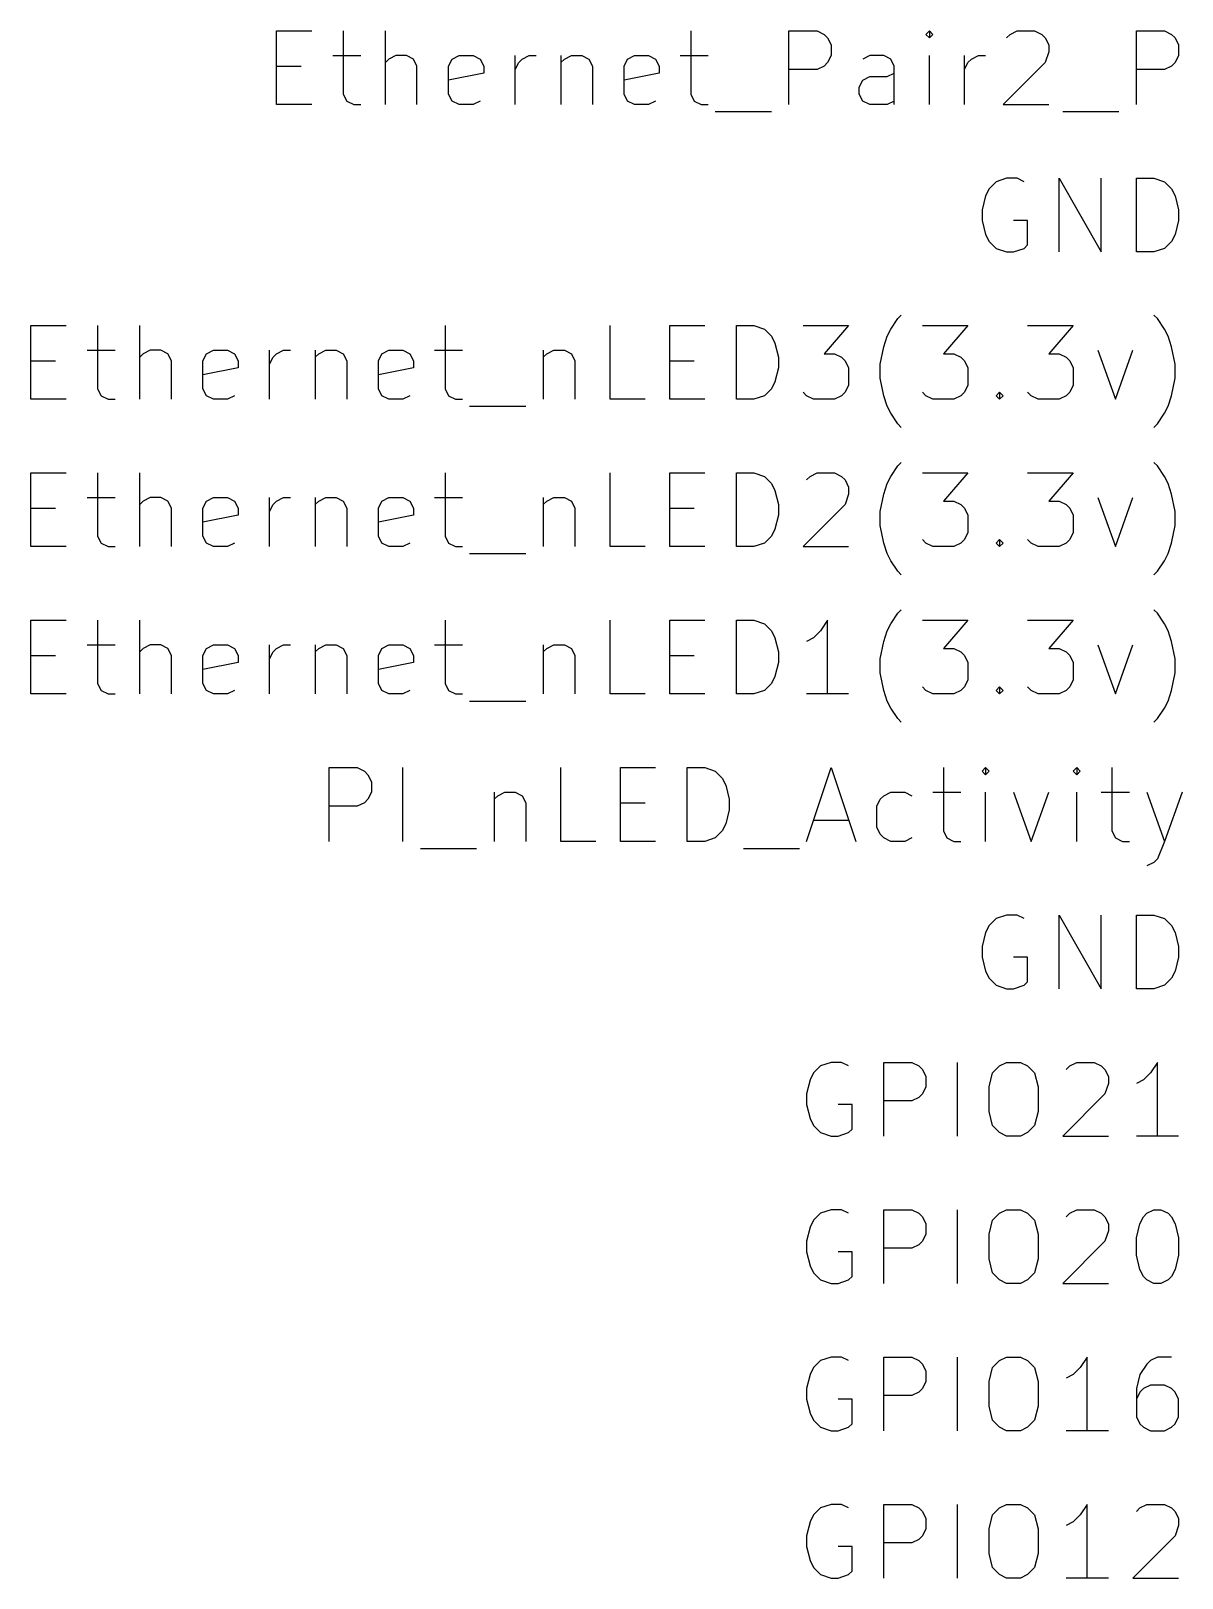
# Model space of a CAD drawing. Extents: x 0.4 to 11.3, y -7.9 to -0.4.
# Drawn here: x 3.092 to 3.873, y -2.473 to -1.423 of the extents above; entities that cross this region are included whole.
import ezdxf

# ---------------------------------------------------------------- set-up
doc = ezdxf.new("R2010")
doc.units = 0
doc.header["$MEASUREMENT"] = 0
doc.layers.add('CYAN2', color=4, linetype='CONTINUOUS')

msp = doc.modelspace()

# ---------------------------------------------------------------- linework, layer by layer
at = {"layer": 'CYAN2', "linetype": 'CONTINUOUS'}
for p, q in [((3.25857, -1.47313), (3.25857, -1.42313)), ((3.25857, -1.42313), (3.28239, -1.42313)), ((3.30381, -1.42313), (3.30381, -1.46599)), ((3.33238, -1.47313), (3.33238, -1.42313)), ((3.53952, -1.42313), (3.53952, -1.46599)), ((3.60619, -1.47313), (3.60619, -1.42313)), ((3.60619, -1.42313), (3.62524, -1.42313)), ((3.62524, -1.42313), (3.63, -1.42551)), ((3.63, -1.42551), (3.63238, -1.42789)), ((3.63238, -1.42789), (3.63476, -1.43265)), ((3.70143, -1.42313), (3.69905, -1.42551)), ((3.69905, -1.42551), (3.70143, -1.42789)), ((3.70381, -1.42551), (3.70143, -1.42313)), ((3.70143, -1.42313), (3.70143, -1.42789)), ((3.70143, -1.42789), (3.70381, -1.42551)), ((3.75381, -1.42789), (3.75619, -1.42551)), ((3.75619, -1.42551), (3.76095, -1.42313)), ((3.76095, -1.42313), (3.77286, -1.42313)), ((3.77286, -1.42313), (3.77762, -1.42551)), ((3.77762, -1.42551), (3.78, -1.42789)), ((3.78, -1.42789), (3.78238, -1.43265)), ((3.8419, -1.47313), (3.8419, -1.42313)), ((3.8419, -1.42313), (3.86095, -1.42313)), ((3.86095, -1.42313), (3.86571, -1.42551)), ((3.86571, -1.42551), (3.86809, -1.42789)), ((3.86809, -1.42789), (3.87047, -1.43265)), ((3.63476, -1.43265), (3.63476, -1.4398)), ((3.78238, -1.43742), (3.78, -1.44456)), ((3.78238, -1.43265), (3.78238, -1.43742)), ((3.87047, -1.43265), (3.87047, -1.4398)), ((3.25857, -1.44694), (3.27524, -1.44694)), ((3.29667, -1.4398), (3.31572, -1.4398)), ((3.33476, -1.44218), (3.33238, -1.44456)), ((3.33953, -1.4398), (3.33476, -1.44218)), ((3.34667, -1.4398), (3.33953, -1.4398)), ((3.35143, -1.44218), (3.34667, -1.4398)), ((3.35381, -1.44694), (3.35143, -1.44218)), ((3.35381, -1.47313), (3.35381, -1.44694)), ((3.37524, -1.44694), (3.37762, -1.44218)), ((3.37524, -1.46599), (3.37524, -1.44694)), ((3.37762, -1.44218), (3.38238, -1.4398)), ((3.38238, -1.4398), (3.39191, -1.4398)), ((3.39191, -1.4398), (3.39667, -1.44218)), ((3.39667, -1.44218), (3.39905, -1.44694)), ((3.39905, -1.44694), (3.39905, -1.4517)), ((3.42048, -1.47313), (3.42048, -1.4398)), ((3.42048, -1.44932), (3.42286, -1.44456)), ((3.42286, -1.44456), (3.42524, -1.44218)), ((3.42524, -1.44218), (3.43, -1.4398)), ((3.43, -1.4398), (3.43476, -1.4398)), ((3.45143, -1.4398), (3.45143, -1.47313)), ((3.45143, -1.44456), (3.45381, -1.44218)), ((3.45381, -1.44218), (3.45857, -1.4398)), ((3.45857, -1.4398), (3.46572, -1.4398)), ((3.46572, -1.4398), (3.47048, -1.44218)), ((3.47048, -1.44218), (3.47286, -1.44694)), ((3.47286, -1.44694), (3.47286, -1.47313)), ((3.49429, -1.44694), (3.49667, -1.44218)), ((3.49429, -1.46599), (3.49429, -1.44694)), ((3.49667, -1.44218), (3.50143, -1.4398)), ((3.50143, -1.4398), (3.51095, -1.4398)), ((3.51095, -1.4398), (3.51571, -1.44218)), ((3.51571, -1.44218), (3.51809, -1.44694)), ((3.51809, -1.44694), (3.51809, -1.4517)), ((3.53238, -1.4398), (3.55143, -1.4398)), ((3.63, -1.44694), (3.62524, -1.44932)), ((3.63238, -1.44456), (3.63, -1.44694)), ((3.63476, -1.4398), (3.63238, -1.44456)), ((3.66095, -1.4398), (3.65619, -1.44218)), ((3.67048, -1.4398), (3.66095, -1.4398)), ((3.67524, -1.44218), (3.67048, -1.4398)), ((3.67762, -1.44694), (3.67524, -1.44218)), ((3.67762, -1.47313), (3.67762, -1.44694)), ((3.70143, -1.47313), (3.70143, -1.4398)), ((3.72524, -1.47313), (3.72524, -1.4398)), ((3.72524, -1.44932), (3.72762, -1.44456)), ((3.72762, -1.44456), (3.73, -1.44218)), ((3.73, -1.44218), (3.73476, -1.4398)), ((3.73476, -1.4398), (3.73952, -1.4398)), ((3.78, -1.44456), (3.75143, -1.47313)), ((3.86571, -1.44694), (3.86095, -1.44932)), ((3.86809, -1.44456), (3.86571, -1.44694)), ((3.87047, -1.4398), (3.86809, -1.44456)), ((3.39905, -1.4517), (3.37524, -1.45646)), ((3.51809, -1.4517), (3.49429, -1.45646)), ((3.62524, -1.44932), (3.60619, -1.44932)), ((3.65381, -1.46122), (3.65619, -1.45646)), ((3.65619, -1.45646), (3.66095, -1.45408)), ((3.66095, -1.45408), (3.67286, -1.45408)), ((3.67286, -1.45408), (3.67762, -1.4517)), ((3.86095, -1.44932), (3.8419, -1.44932)), ((3.30381, -1.46599), (3.30619, -1.47075)), ((3.37762, -1.47075), (3.37524, -1.46599)), ((3.49667, -1.47075), (3.49429, -1.46599)), ((3.53952, -1.46599), (3.54191, -1.47075)), ((3.65381, -1.46599), (3.65381, -1.46122)), ((3.65619, -1.47075), (3.65381, -1.46599)), ((3.28239, -1.47313), (3.25857, -1.47313)), ((3.30619, -1.47075), (3.31096, -1.47313)), ((3.31096, -1.47313), (3.31572, -1.47313)), ((3.38238, -1.47313), (3.37762, -1.47075)), ((3.39191, -1.47313), (3.38238, -1.47313)), ((3.39667, -1.47075), (3.39191, -1.47313)), ((3.50143, -1.47313), (3.49667, -1.47075)), ((3.51095, -1.47313), (3.50143, -1.47313)), ((3.51571, -1.47075), (3.51095, -1.47313)), ((3.54191, -1.47075), (3.54667, -1.47313)), ((3.54667, -1.47313), (3.55143, -1.47313)), ((3.55619, -1.47789), (3.59429, -1.47789)), ((3.66095, -1.47313), (3.65619, -1.47075)), ((3.67286, -1.47313), (3.66095, -1.47313)), ((3.67762, -1.47075), (3.67286, -1.47313)), ((3.75143, -1.47313), (3.78238, -1.47313)), ((3.79191, -1.47789), (3.83, -1.47789)), ((3.7419, -1.53028), (3.73952, -1.53504)), ((3.74667, -1.52551), (3.7419, -1.53028)), ((3.75381, -1.52313), (3.74667, -1.52551)), ((3.76095, -1.52313), (3.75381, -1.52313)), ((3.76571, -1.52551), (3.76095, -1.52313)), ((3.78952, -1.57313), (3.78952, -1.52313)), ((3.78952, -1.52313), (3.81809, -1.57313)), ((3.81809, -1.57313), (3.81809, -1.52313)), ((3.8419, -1.57313), (3.8419, -1.52313)), ((3.8419, -1.52313), (3.85381, -1.52313)), ((3.85381, -1.52313), (3.86095, -1.52551)), ((3.86095, -1.52551), (3.86571, -1.53028)), ((3.86571, -1.53028), (3.86809, -1.53504)), ((3.73952, -1.53504), (3.73714, -1.54456)), ((3.86809, -1.53504), (3.87047, -1.54456)), ((3.73714, -1.54456), (3.73714, -1.5517)), ((3.73714, -1.5517), (3.73952, -1.56122)), ((3.76809, -1.5517), (3.75857, -1.5517)), ((3.76809, -1.56837), (3.76809, -1.5517)), ((3.87047, -1.5517), (3.86809, -1.56122)), ((3.87047, -1.54456), (3.87047, -1.5517)), ((3.73952, -1.56122), (3.7419, -1.56599)), ((3.86809, -1.56122), (3.86571, -1.56599)), ((3.7419, -1.56599), (3.74667, -1.57075)), ((3.74667, -1.57075), (3.75381, -1.57313)), ((3.75381, -1.57313), (3.75857, -1.57313)), ((3.75857, -1.57313), (3.76571, -1.57075)), ((3.76571, -1.57075), (3.76809, -1.56837)), ((3.85381, -1.57313), (3.8419, -1.57313)), ((3.86095, -1.57075), (3.85381, -1.57313)), ((3.86571, -1.56599), (3.86095, -1.57075)), ((3.68, -1.61837), (3.68238, -1.61599)), ((3.85619, -1.61837), (3.85381, -1.61599)), ((3.09191, -1.67313), (3.09191, -1.62313)), ((3.09191, -1.62313), (3.11572, -1.62313)), ((3.13715, -1.62313), (3.13715, -1.66599)), ((3.16572, -1.67313), (3.16572, -1.62313)), ((3.37286, -1.62313), (3.37286, -1.66599)), ((3.48476, -1.67313), (3.48476, -1.62313)), ((3.52524, -1.67313), (3.52524, -1.62313)), ((3.52524, -1.62313), (3.54905, -1.62313)), ((3.57047, -1.67313), (3.57047, -1.62313)), ((3.57047, -1.62313), (3.58238, -1.62313)), ((3.58238, -1.62313), (3.58952, -1.62551)), ((3.58952, -1.62551), (3.59428, -1.63028)), ((3.61571, -1.62313), (3.64667, -1.62313)), ((3.64667, -1.62313), (3.63, -1.64218)), ((3.67285, -1.63028), (3.67524, -1.62551)), ((3.67524, -1.62551), (3.68, -1.61837)), ((3.69667, -1.62313), (3.72762, -1.62313)), ((3.72762, -1.62313), (3.71095, -1.64218)), ((3.76809, -1.62313), (3.79905, -1.62313)), ((3.79905, -1.62313), (3.78238, -1.64218)), ((3.86095, -1.62551), (3.85619, -1.61837)), ((3.86333, -1.63028), (3.86095, -1.62551)), ((3.59428, -1.63028), (3.59667, -1.63504)), ((3.59667, -1.63504), (3.59904, -1.64456)), ((3.66809, -1.64932), (3.67047, -1.63742)), ((3.67047, -1.63742), (3.67285, -1.63028)), ((3.86571, -1.63742), (3.86333, -1.63028)), ((3.86809, -1.64932), (3.86571, -1.63742)), ((3.09191, -1.64694), (3.10858, -1.64694)), ((3.13, -1.6398), (3.14905, -1.6398)), ((3.1681, -1.64218), (3.16572, -1.64456)), ((3.17286, -1.6398), (3.1681, -1.64218)), ((3.18, -1.6398), (3.17286, -1.6398)), ((3.18476, -1.64218), (3.18, -1.6398)), ((3.18715, -1.64694), (3.18476, -1.64218)), ((3.18715, -1.67313), (3.18715, -1.64694)), ((3.20857, -1.64694), (3.21095, -1.64218)), ((3.20857, -1.66599), (3.20857, -1.64694)), ((3.21095, -1.64218), (3.21572, -1.6398)), ((3.21572, -1.6398), (3.22524, -1.6398)), ((3.22524, -1.6398), (3.23, -1.64218)), ((3.23, -1.64218), (3.23238, -1.64694)), ((3.23238, -1.64694), (3.23238, -1.6517)), ((3.25381, -1.67313), (3.25381, -1.6398)), ((3.25381, -1.64932), (3.25619, -1.64456)), ((3.25619, -1.64456), (3.25857, -1.64218)), ((3.25857, -1.64218), (3.26333, -1.6398)), ((3.26333, -1.6398), (3.2681, -1.6398)), ((3.28476, -1.6398), (3.28476, -1.67313)), ((3.28476, -1.64456), (3.28715, -1.64218)), ((3.28715, -1.64218), (3.29191, -1.6398)), ((3.29191, -1.6398), (3.29905, -1.6398)), ((3.29905, -1.6398), (3.30381, -1.64218)), ((3.30381, -1.64218), (3.30619, -1.64694)), ((3.30619, -1.64694), (3.30619, -1.67313)), ((3.32762, -1.64694), (3.33, -1.64218)), ((3.32762, -1.66599), (3.32762, -1.64694)), ((3.33, -1.64218), (3.33476, -1.6398)), ((3.33476, -1.6398), (3.34429, -1.6398)), ((3.34429, -1.6398), (3.34905, -1.64218)), ((3.34905, -1.64218), (3.35143, -1.64694)), ((3.35143, -1.64694), (3.35143, -1.6517)), ((3.36572, -1.6398), (3.38476, -1.6398)), ((3.43952, -1.6398), (3.43952, -1.67313)), ((3.43952, -1.64456), (3.44191, -1.64218)), ((3.44191, -1.64218), (3.44667, -1.6398)), ((3.44667, -1.6398), (3.45381, -1.6398)), ((3.45381, -1.6398), (3.45857, -1.64218)), ((3.45857, -1.64218), (3.46095, -1.64694)), ((3.46095, -1.64694), (3.46095, -1.67313)), ((3.52524, -1.64694), (3.54191, -1.64694)), ((3.59904, -1.64456), (3.59904, -1.6517)), ((3.63, -1.64218), (3.63714, -1.64218)), ((3.63714, -1.64218), (3.6419, -1.64456)), ((3.6419, -1.64456), (3.64428, -1.64694)), ((3.64428, -1.64694), (3.64667, -1.6517)), ((3.71095, -1.64218), (3.71809, -1.64218)), ((3.71809, -1.64218), (3.72285, -1.64456)), ((3.72285, -1.64456), (3.72524, -1.64694)), ((3.72524, -1.64694), (3.72762, -1.6517)), ((3.78238, -1.64218), (3.78952, -1.64218)), ((3.78952, -1.64218), (3.79428, -1.64456)), ((3.79428, -1.64456), (3.79667, -1.64694)), ((3.79667, -1.64694), (3.79905, -1.6517)), ((3.81571, -1.6398), (3.82762, -1.67313)), ((3.82762, -1.67313), (3.83952, -1.6398)), ((3.23238, -1.6517), (3.20857, -1.65646)), ((3.35143, -1.6517), (3.32762, -1.65646)), ((3.59904, -1.6517), (3.59667, -1.66122)), ((3.64667, -1.6517), (3.64667, -1.66361)), ((3.66809, -1.65885), (3.66809, -1.64932)), ((3.67047, -1.67075), (3.66809, -1.65885)), ((3.72762, -1.6517), (3.72762, -1.66361)), ((3.79905, -1.6517), (3.79905, -1.66361)), ((3.86571, -1.67075), (3.86809, -1.65885)), ((3.86809, -1.65885), (3.86809, -1.64932)), ((3.13715, -1.66599), (3.13953, -1.67075)), ((3.21095, -1.67075), (3.20857, -1.66599)), ((3.33, -1.67075), (3.32762, -1.66599)), ((3.37286, -1.66599), (3.37524, -1.67075)), ((3.59428, -1.66599), (3.58952, -1.67075)), ((3.59667, -1.66122), (3.59428, -1.66599)), ((3.61809, -1.67075), (3.61571, -1.66837)), ((3.64428, -1.66837), (3.6419, -1.67075)), ((3.64667, -1.66361), (3.64428, -1.66837)), ((3.69905, -1.67075), (3.69667, -1.66837)), ((3.72524, -1.66837), (3.72285, -1.67075)), ((3.72762, -1.66361), (3.72524, -1.66837)), ((3.74667, -1.67075), (3.74904, -1.66837)), ((3.74904, -1.66837), (3.75143, -1.67075)), ((3.74904, -1.66837), (3.74904, -1.67313)), ((3.77048, -1.67075), (3.76809, -1.66837)), ((3.79667, -1.66837), (3.79428, -1.67075)), ((3.79905, -1.66361), (3.79667, -1.66837)), ((3.11572, -1.67313), (3.09191, -1.67313)), ((3.13953, -1.67075), (3.14429, -1.67313)), ((3.14429, -1.67313), (3.14905, -1.67313)), ((3.21572, -1.67313), (3.21095, -1.67075)), ((3.22524, -1.67313), (3.21572, -1.67313)), ((3.23, -1.67075), (3.22524, -1.67313)), ((3.33476, -1.67313), (3.33, -1.67075)), ((3.34429, -1.67313), (3.33476, -1.67313)), ((3.34905, -1.67075), (3.34429, -1.67313)), ((3.37524, -1.67075), (3.38, -1.67313)), ((3.38, -1.67313), (3.38476, -1.67313)), ((3.38953, -1.67789), (3.42762, -1.67789)), ((3.50857, -1.67313), (3.48476, -1.67313)), ((3.54905, -1.67313), (3.52524, -1.67313)), ((3.58238, -1.67313), (3.57047, -1.67313)), ((3.58952, -1.67075), (3.58238, -1.67313)), ((3.62285, -1.67313), (3.61809, -1.67075)), ((3.63714, -1.67313), (3.62285, -1.67313)), ((3.6419, -1.67075), (3.63714, -1.67313)), ((3.67285, -1.67789), (3.67047, -1.67075)), ((3.67524, -1.68265), (3.67285, -1.67789)), ((3.70381, -1.67313), (3.69905, -1.67075)), ((3.71809, -1.67313), (3.70381, -1.67313)), ((3.72285, -1.67075), (3.71809, -1.67313)), ((3.74904, -1.67313), (3.74667, -1.67075)), ((3.75143, -1.67075), (3.74904, -1.67313)), ((3.77524, -1.67313), (3.77048, -1.67075)), ((3.78952, -1.67313), (3.77524, -1.67313)), ((3.79428, -1.67075), (3.78952, -1.67313)), ((3.86095, -1.68265), (3.86333, -1.67789)), ((3.86333, -1.67789), (3.86571, -1.67075)), ((3.68, -1.6898), (3.67524, -1.68265)), ((3.68238, -1.69218), (3.68, -1.6898)), ((3.85381, -1.69218), (3.85619, -1.6898)), ((3.85619, -1.6898), (3.86095, -1.68265)), ((3.67524, -1.72551), (3.68, -1.71837)), ((3.68, -1.71837), (3.68238, -1.71599)), ((3.85619, -1.71837), (3.85381, -1.71599)), ((3.86095, -1.72551), (3.85619, -1.71837)), ((3.09191, -1.77313), (3.09191, -1.72313)), ((3.09191, -1.72313), (3.11572, -1.72313)), ((3.13715, -1.72313), (3.13715, -1.76599)), ((3.16572, -1.77313), (3.16572, -1.72313)), ((3.37286, -1.72313), (3.37286, -1.76599)), ((3.48476, -1.77313), (3.48476, -1.72313)), ((3.52524, -1.77313), (3.52524, -1.72313)), ((3.52524, -1.72313), (3.54905, -1.72313)), ((3.57047, -1.77313), (3.57047, -1.72313)), ((3.57047, -1.72313), (3.58238, -1.72313)), ((3.58238, -1.72313), (3.58952, -1.72551)), ((3.58952, -1.72551), (3.59428, -1.73028)), ((3.59428, -1.73028), (3.59667, -1.73504)), ((3.61809, -1.72789), (3.62047, -1.72551)), ((3.62047, -1.72551), (3.62524, -1.72313)), ((3.62524, -1.72313), (3.63714, -1.72313)), ((3.63714, -1.72313), (3.6419, -1.72551)), ((3.6419, -1.72551), (3.64428, -1.72789)), ((3.64428, -1.72789), (3.64667, -1.73265)), ((3.67047, -1.73742), (3.67285, -1.73028)), ((3.67285, -1.73028), (3.67524, -1.72551)), ((3.69667, -1.72313), (3.72762, -1.72313)), ((3.72762, -1.72313), (3.71095, -1.74218)), ((3.76809, -1.72313), (3.79905, -1.72313)), ((3.79905, -1.72313), (3.78238, -1.74218)), ((3.86333, -1.73028), (3.86095, -1.72551)), ((3.86571, -1.73742), (3.86333, -1.73028)), ((3.13, -1.7398), (3.14905, -1.7398)), ((3.1681, -1.74218), (3.16572, -1.74456)), ((3.17286, -1.7398), (3.1681, -1.74218)), ((3.18, -1.7398), (3.17286, -1.7398)), ((3.18476, -1.74218), (3.18, -1.7398)), ((3.18715, -1.74694), (3.18476, -1.74218)), ((3.20857, -1.74694), (3.21095, -1.74218)), ((3.21095, -1.74218), (3.21572, -1.7398)), ((3.21572, -1.7398), (3.22524, -1.7398)), ((3.22524, -1.7398), (3.23, -1.74218)), ((3.23, -1.74218), (3.23238, -1.74694)), ((3.25381, -1.77313), (3.25381, -1.7398)), ((3.25619, -1.74456), (3.25857, -1.74218)), ((3.25857, -1.74218), (3.26333, -1.7398)), ((3.26333, -1.7398), (3.2681, -1.7398)), ((3.28476, -1.7398), (3.28476, -1.77313)), ((3.28476, -1.74456), (3.28715, -1.74218)), ((3.28715, -1.74218), (3.29191, -1.7398)), ((3.29191, -1.7398), (3.29905, -1.7398)), ((3.29905, -1.7398), (3.30381, -1.74218)), ((3.30381, -1.74218), (3.30619, -1.74694)), ((3.32762, -1.74694), (3.33, -1.74218)), ((3.33, -1.74218), (3.33476, -1.7398)), ((3.33476, -1.7398), (3.34429, -1.7398)), ((3.34429, -1.7398), (3.34905, -1.74218)), ((3.34905, -1.74218), (3.35143, -1.74694)), ((3.36572, -1.7398), (3.38476, -1.7398)), ((3.43952, -1.7398), (3.43952, -1.77313)), ((3.43952, -1.74456), (3.44191, -1.74218)), ((3.44191, -1.74218), (3.44667, -1.7398)), ((3.44667, -1.7398), (3.45381, -1.7398)), ((3.45381, -1.7398), (3.45857, -1.74218)), ((3.45857, -1.74218), (3.46095, -1.74694)), ((3.59667, -1.73504), (3.59904, -1.74456)), ((3.64667, -1.73742), (3.64428, -1.74456)), ((3.64667, -1.73265), (3.64667, -1.73742)), ((3.66809, -1.74932), (3.67047, -1.73742)), ((3.71095, -1.74218), (3.71809, -1.74218)), ((3.71809, -1.74218), (3.72285, -1.74456)), ((3.78238, -1.74218), (3.78952, -1.74218)), ((3.78952, -1.74218), (3.79428, -1.74456)), ((3.81571, -1.7398), (3.82762, -1.77313)), ((3.82762, -1.77313), (3.83952, -1.7398)), ((3.86809, -1.74932), (3.86571, -1.73742)), ((3.09191, -1.74694), (3.10858, -1.74694)), ((3.18715, -1.77313), (3.18715, -1.74694)), ((3.20857, -1.76599), (3.20857, -1.74694)), ((3.23238, -1.7517), (3.20857, -1.75646)), ((3.23238, -1.74694), (3.23238, -1.7517)), ((3.25381, -1.74932), (3.25619, -1.74456)), ((3.30619, -1.74694), (3.30619, -1.77313)), ((3.32762, -1.76599), (3.32762, -1.74694)), ((3.35143, -1.7517), (3.32762, -1.75646)), ((3.35143, -1.74694), (3.35143, -1.7517)), ((3.46095, -1.74694), (3.46095, -1.77313)), ((3.52524, -1.74694), (3.54191, -1.74694)), ((3.59904, -1.7517), (3.59667, -1.76122)), ((3.59904, -1.74456), (3.59904, -1.7517)), ((3.64428, -1.74456), (3.61571, -1.77313)), ((3.66809, -1.75885), (3.66809, -1.74932)), ((3.72285, -1.74456), (3.72524, -1.74694)), ((3.72524, -1.74694), (3.72762, -1.7517)), ((3.72762, -1.7517), (3.72762, -1.76361)), ((3.79428, -1.74456), (3.79667, -1.74694)), ((3.79667, -1.74694), (3.79905, -1.7517)), ((3.79905, -1.7517), (3.79905, -1.76361)), ((3.86809, -1.75885), (3.86809, -1.74932)), ((3.59667, -1.76122), (3.59428, -1.76599)), ((3.67047, -1.77075), (3.66809, -1.75885)), ((3.72762, -1.76361), (3.72524, -1.76837)), ((3.79905, -1.76361), (3.79667, -1.76837)), ((3.86571, -1.77075), (3.86809, -1.75885)), ((3.11572, -1.77313), (3.09191, -1.77313)), ((3.13715, -1.76599), (3.13953, -1.77075)), ((3.13953, -1.77075), (3.14429, -1.77313)), ((3.14429, -1.77313), (3.14905, -1.77313)), ((3.21095, -1.77075), (3.20857, -1.76599)), ((3.21572, -1.77313), (3.21095, -1.77075)), ((3.22524, -1.77313), (3.21572, -1.77313)), ((3.23, -1.77075), (3.22524, -1.77313)), ((3.33, -1.77075), (3.32762, -1.76599)), ((3.33476, -1.77313), (3.33, -1.77075)), ((3.34429, -1.77313), (3.33476, -1.77313)), ((3.34905, -1.77075), (3.34429, -1.77313)), ((3.37286, -1.76599), (3.37524, -1.77075)), ((3.37524, -1.77075), (3.38, -1.77313)), ((3.38, -1.77313), (3.38476, -1.77313)), ((3.50857, -1.77313), (3.48476, -1.77313)), ((3.54905, -1.77313), (3.52524, -1.77313)), ((3.58238, -1.77313), (3.57047, -1.77313)), ((3.58952, -1.77075), (3.58238, -1.77313)), ((3.59428, -1.76599), (3.58952, -1.77075)), ((3.61571, -1.77313), (3.64667, -1.77313)), ((3.67285, -1.77789), (3.67047, -1.77075)), ((3.69905, -1.77075), (3.69667, -1.76837)), ((3.70381, -1.77313), (3.69905, -1.77075)), ((3.71809, -1.77313), (3.70381, -1.77313)), ((3.72285, -1.77075), (3.71809, -1.77313)), ((3.72524, -1.76837), (3.72285, -1.77075)), ((3.74667, -1.77075), (3.74904, -1.76837)), ((3.74904, -1.77313), (3.74667, -1.77075)), ((3.74904, -1.76837), (3.75143, -1.77075)), ((3.74904, -1.76837), (3.74904, -1.77313)), ((3.75143, -1.77075), (3.74904, -1.77313)), ((3.77048, -1.77075), (3.76809, -1.76837)), ((3.77524, -1.77313), (3.77048, -1.77075)), ((3.78952, -1.77313), (3.77524, -1.77313)), ((3.79428, -1.77075), (3.78952, -1.77313)), ((3.79667, -1.76837), (3.79428, -1.77075)), ((3.86333, -1.77789), (3.86571, -1.77075)), ((3.38953, -1.77789), (3.42762, -1.77789)), ((3.67524, -1.78265), (3.67285, -1.77789)), ((3.68, -1.7898), (3.67524, -1.78265)), ((3.85619, -1.7898), (3.86095, -1.78265)), ((3.86095, -1.78265), (3.86333, -1.77789)), ((3.68238, -1.79218), (3.68, -1.7898)), ((3.85381, -1.79218), (3.85619, -1.7898)), ((3.68, -1.81837), (3.68238, -1.81599)), ((3.85619, -1.81837), (3.85381, -1.81599)), ((3.09191, -1.87313), (3.09191, -1.82313)), ((3.09191, -1.82313), (3.11572, -1.82313)), ((3.13715, -1.82313), (3.13715, -1.86599)), ((3.16572, -1.87313), (3.16572, -1.82313)), ((3.37286, -1.82313), (3.37286, -1.86599)), ((3.48476, -1.87313), (3.48476, -1.82313)), ((3.52524, -1.87313), (3.52524, -1.82313)), ((3.52524, -1.82313), (3.54905, -1.82313)), ((3.57047, -1.87313), (3.57047, -1.82313)), ((3.57047, -1.82313), (3.58238, -1.82313)), ((3.58238, -1.82313), (3.58952, -1.82551)), ((3.58952, -1.82551), (3.59428, -1.83028)), ((3.63238, -1.82313), (3.62762, -1.83028)), ((3.63238, -1.87313), (3.63238, -1.82313)), ((3.67285, -1.83028), (3.67524, -1.82551)), ((3.67524, -1.82551), (3.68, -1.81837)), ((3.69667, -1.82313), (3.72762, -1.82313)), ((3.72762, -1.82313), (3.71095, -1.84218)), ((3.76809, -1.82313), (3.79905, -1.82313)), ((3.79905, -1.82313), (3.78238, -1.84218)), ((3.86095, -1.82551), (3.85619, -1.81837)), ((3.86333, -1.83028), (3.86095, -1.82551)), ((3.59428, -1.83028), (3.59667, -1.83504)), ((3.59667, -1.83504), (3.59904, -1.84456)), ((3.62285, -1.83504), (3.61809, -1.83742)), ((3.62762, -1.83028), (3.62285, -1.83504)), ((3.66809, -1.84932), (3.67047, -1.83742)), ((3.67047, -1.83742), (3.67285, -1.83028)), ((3.86571, -1.83742), (3.86333, -1.83028)), ((3.86809, -1.84932), (3.86571, -1.83742)), ((3.09191, -1.84694), (3.10858, -1.84694)), ((3.13, -1.8398), (3.14905, -1.8398)), ((3.1681, -1.84218), (3.16572, -1.84456)), ((3.17286, -1.8398), (3.1681, -1.84218)), ((3.18, -1.8398), (3.17286, -1.8398)), ((3.18476, -1.84218), (3.18, -1.8398)), ((3.18715, -1.84694), (3.18476, -1.84218)), ((3.18715, -1.87313), (3.18715, -1.84694)), ((3.20857, -1.84694), (3.21095, -1.84218)), ((3.20857, -1.86599), (3.20857, -1.84694)), ((3.21095, -1.84218), (3.21572, -1.8398)), ((3.21572, -1.8398), (3.22524, -1.8398)), ((3.22524, -1.8398), (3.23, -1.84218)), ((3.23, -1.84218), (3.23238, -1.84694)), ((3.23238, -1.84694), (3.23238, -1.8517)), ((3.25381, -1.87313), (3.25381, -1.8398)), ((3.25381, -1.84932), (3.25619, -1.84456)), ((3.25619, -1.84456), (3.25857, -1.84218)), ((3.25857, -1.84218), (3.26333, -1.8398)), ((3.26333, -1.8398), (3.2681, -1.8398)), ((3.28476, -1.8398), (3.28476, -1.87313)), ((3.28476, -1.84456), (3.28715, -1.84218)), ((3.28715, -1.84218), (3.29191, -1.8398)), ((3.29191, -1.8398), (3.29905, -1.8398)), ((3.29905, -1.8398), (3.30381, -1.84218)), ((3.30381, -1.84218), (3.30619, -1.84694)), ((3.30619, -1.84694), (3.30619, -1.87313)), ((3.32762, -1.84694), (3.33, -1.84218)), ((3.32762, -1.86599), (3.32762, -1.84694)), ((3.33, -1.84218), (3.33476, -1.8398)), ((3.33476, -1.8398), (3.34429, -1.8398)), ((3.34429, -1.8398), (3.34905, -1.84218)), ((3.34905, -1.84218), (3.35143, -1.84694)), ((3.35143, -1.84694), (3.35143, -1.8517)), ((3.36572, -1.8398), (3.38476, -1.8398)), ((3.43952, -1.8398), (3.43952, -1.87313)), ((3.43952, -1.84456), (3.44191, -1.84218)), ((3.44191, -1.84218), (3.44667, -1.8398)), ((3.44667, -1.8398), (3.45381, -1.8398)), ((3.45381, -1.8398), (3.45857, -1.84218)), ((3.45857, -1.84218), (3.46095, -1.84694)), ((3.46095, -1.84694), (3.46095, -1.87313)), ((3.52524, -1.84694), (3.54191, -1.84694)), ((3.59904, -1.84456), (3.59904, -1.8517)), ((3.71095, -1.84218), (3.71809, -1.84218)), ((3.71809, -1.84218), (3.72285, -1.84456)), ((3.72285, -1.84456), (3.72524, -1.84694)), ((3.72524, -1.84694), (3.72762, -1.8517)), ((3.78238, -1.84218), (3.78952, -1.84218)), ((3.78952, -1.84218), (3.79428, -1.84456)), ((3.79428, -1.84456), (3.79667, -1.84694)), ((3.79667, -1.84694), (3.79905, -1.8517)), ((3.81571, -1.8398), (3.82762, -1.87313)), ((3.82762, -1.87313), (3.83952, -1.8398)), ((3.23238, -1.8517), (3.20857, -1.85646)), ((3.35143, -1.8517), (3.32762, -1.85646)), ((3.59904, -1.8517), (3.59667, -1.86122)), ((3.66809, -1.85885), (3.66809, -1.84932)), ((3.72762, -1.8517), (3.72762, -1.86361)), ((3.79905, -1.8517), (3.79905, -1.86361)), ((3.86809, -1.85885), (3.86809, -1.84932)), ((3.13715, -1.86599), (3.13953, -1.87075)), ((3.21095, -1.87075), (3.20857, -1.86599)), ((3.33, -1.87075), (3.32762, -1.86599)), ((3.37286, -1.86599), (3.37524, -1.87075)), ((3.59428, -1.86599), (3.58952, -1.87075)), ((3.59667, -1.86122), (3.59428, -1.86599)), ((3.67047, -1.87075), (3.66809, -1.85885)), ((3.69905, -1.87075), (3.69667, -1.86837)), ((3.72524, -1.86837), (3.72285, -1.87075)), ((3.72762, -1.86361), (3.72524, -1.86837)), ((3.74667, -1.87075), (3.74904, -1.86837)), ((3.74904, -1.86837), (3.75143, -1.87075)), ((3.74904, -1.86837), (3.74904, -1.87313)), ((3.77048, -1.87075), (3.76809, -1.86837)), ((3.79667, -1.86837), (3.79428, -1.87075)), ((3.79905, -1.86361), (3.79667, -1.86837)), ((3.86571, -1.87075), (3.86809, -1.85885)), ((3.11572, -1.87313), (3.09191, -1.87313)), ((3.13953, -1.87075), (3.14429, -1.87313)), ((3.14429, -1.87313), (3.14905, -1.87313)), ((3.21572, -1.87313), (3.21095, -1.87075)), ((3.22524, -1.87313), (3.21572, -1.87313)), ((3.23, -1.87075), (3.22524, -1.87313)), ((3.33476, -1.87313), (3.33, -1.87075)), ((3.34429, -1.87313), (3.33476, -1.87313)), ((3.34905, -1.87075), (3.34429, -1.87313)), ((3.37524, -1.87075), (3.38, -1.87313)), ((3.38, -1.87313), (3.38476, -1.87313)), ((3.38953, -1.87789), (3.42762, -1.87789)), ((3.50857, -1.87313), (3.48476, -1.87313)), ((3.54905, -1.87313), (3.52524, -1.87313)), ((3.58238, -1.87313), (3.57047, -1.87313)), ((3.58952, -1.87075), (3.58238, -1.87313)), ((3.64667, -1.87313), (3.61809, -1.87313)), ((3.67285, -1.87789), (3.67047, -1.87075)), ((3.67524, -1.88265), (3.67285, -1.87789)), ((3.70381, -1.87313), (3.69905, -1.87075)), ((3.71809, -1.87313), (3.70381, -1.87313)), ((3.72285, -1.87075), (3.71809, -1.87313)), ((3.74904, -1.87313), (3.74667, -1.87075)), ((3.75143, -1.87075), (3.74904, -1.87313)), ((3.77524, -1.87313), (3.77048, -1.87075)), ((3.78952, -1.87313), (3.77524, -1.87313)), ((3.79428, -1.87075), (3.78952, -1.87313)), ((3.86095, -1.88265), (3.86333, -1.87789)), ((3.86333, -1.87789), (3.86571, -1.87075)), ((3.68, -1.8898), (3.67524, -1.88265)), ((3.68238, -1.89218), (3.68, -1.8898)), ((3.85381, -1.89218), (3.85619, -1.8898)), ((3.85619, -1.8898), (3.86095, -1.88265)), ((3.29428, -1.97313), (3.29428, -1.92313)), ((3.29428, -1.92313), (3.31333, -1.92313)), ((3.31333, -1.92313), (3.31809, -1.92551)), ((3.31809, -1.92551), (3.32048, -1.92789)), ((3.32048, -1.92789), (3.32285, -1.93265)), ((3.34428, -1.97313), (3.34428, -1.92313)), ((3.45143, -1.97313), (3.45143, -1.92313)), ((3.4919, -1.97313), (3.4919, -1.92313)), ((3.4919, -1.92313), (3.51571, -1.92313)), ((3.53714, -1.97313), (3.53714, -1.92313)), ((3.53714, -1.92313), (3.54904, -1.92313)), ((3.54904, -1.92313), (3.55619, -1.92551)), ((3.55619, -1.92551), (3.56095, -1.93028)), ((3.56095, -1.93028), (3.56333, -1.93504)), ((3.61809, -1.97313), (3.63476, -1.92313)), ((3.63476, -1.92313), (3.65143, -1.97313)), ((3.71095, -1.92313), (3.71095, -1.96599)), ((3.73952, -1.92313), (3.73714, -1.92551)), ((3.73714, -1.92551), (3.73952, -1.92789)), ((3.7419, -1.92551), (3.73952, -1.92313)), ((3.73952, -1.92313), (3.73952, -1.92789)), ((3.73952, -1.92789), (3.7419, -1.92551)), ((3.80143, -1.92313), (3.79905, -1.92551)), ((3.79905, -1.92551), (3.80143, -1.92789)), ((3.80381, -1.92551), (3.80143, -1.92313)), ((3.80143, -1.92313), (3.80143, -1.92789)), ((3.80143, -1.92789), (3.80381, -1.92551)), ((3.82524, -1.92313), (3.82524, -1.96599)), ((3.32285, -1.9398), (3.32048, -1.94456)), ((3.32285, -1.93265), (3.32285, -1.9398)), ((3.40619, -1.9398), (3.40619, -1.97313)), ((3.40619, -1.94456), (3.40857, -1.94218)), ((3.40857, -1.94218), (3.41333, -1.9398)), ((3.41333, -1.9398), (3.42048, -1.9398)), ((3.42048, -1.9398), (3.42524, -1.94218)), ((3.42524, -1.94218), (3.42762, -1.94694)), ((3.56333, -1.93504), (3.56571, -1.94456)), ((3.66809, -1.94456), (3.67047, -1.94218)), ((3.67047, -1.94218), (3.67524, -1.9398)), ((3.67524, -1.9398), (3.68476, -1.9398)), ((3.68476, -1.9398), (3.68952, -1.94218)), ((3.70381, -1.9398), (3.72285, -1.9398)), ((3.73952, -1.97313), (3.73952, -1.9398)), ((3.75857, -1.9398), (3.77048, -1.97313)), ((3.77048, -1.97313), (3.78238, -1.9398)), ((3.80143, -1.97313), (3.80143, -1.9398)), ((3.81809, -1.9398), (3.83714, -1.9398)), ((3.84905, -1.9398), (3.86095, -1.97313)), ((3.87285, -1.9398), (3.86095, -1.97313)), ((3.31333, -1.94932), (3.29428, -1.94932)), ((3.31809, -1.94694), (3.31333, -1.94932)), ((3.32048, -1.94456), (3.31809, -1.94694)), ((3.42762, -1.94694), (3.42762, -1.97313)), ((3.4919, -1.94694), (3.50857, -1.94694)), ((3.56571, -1.9517), (3.56333, -1.96122)), ((3.56571, -1.94456), (3.56571, -1.9517)), ((3.66571, -1.94932), (3.66809, -1.94456)), ((3.66571, -1.96361), (3.66571, -1.94932)), ((3.56333, -1.96122), (3.56095, -1.96599)), ((3.62285, -1.95885), (3.64666, -1.95885)), ((3.47524, -1.97313), (3.45143, -1.97313)), ((3.51571, -1.97313), (3.4919, -1.97313)), ((3.54904, -1.97313), (3.53714, -1.97313)), ((3.55619, -1.97075), (3.54904, -1.97313)), ((3.56095, -1.96599), (3.55619, -1.97075)), ((3.66809, -1.96837), (3.66571, -1.96361)), ((3.67047, -1.97075), (3.66809, -1.96837)), ((3.67524, -1.97313), (3.67047, -1.97075)), ((3.68476, -1.97313), (3.67524, -1.97313)), ((3.68952, -1.97075), (3.68476, -1.97313)), ((3.71095, -1.96599), (3.71333, -1.97075)), ((3.71333, -1.97075), (3.71809, -1.97313)), ((3.71809, -1.97313), (3.72285, -1.97313)), ((3.82524, -1.96599), (3.82762, -1.97075)), ((3.82762, -1.97075), (3.83238, -1.97313)), ((3.83238, -1.97313), (3.83714, -1.97313)), ((3.86095, -1.97313), (3.85619, -1.98504)), ((3.35619, -1.97789), (3.39429, -1.97789)), ((3.57524, -1.97789), (3.61333, -1.97789)), ((3.85381, -1.98742), (3.84905, -1.9898)), ((3.85619, -1.98504), (3.85381, -1.98742)), ((3.74667, -2.02551), (3.7419, -2.03028)), ((3.75381, -2.02313), (3.74667, -2.02551)), ((3.76095, -2.02313), (3.75381, -2.02313)), ((3.76571, -2.02551), (3.76095, -2.02313)), ((3.78952, -2.07313), (3.78952, -2.02313)), ((3.78952, -2.02313), (3.81809, -2.07313)), ((3.81809, -2.07313), (3.81809, -2.02313)), ((3.8419, -2.07313), (3.8419, -2.02313)), ((3.8419, -2.02313), (3.85381, -2.02313)), ((3.85381, -2.02313), (3.86095, -2.02551)), ((3.86095, -2.02551), (3.86571, -2.03028)), ((3.73952, -2.03504), (3.73714, -2.04456)), ((3.7419, -2.03028), (3.73952, -2.03504)), ((3.86571, -2.03028), (3.86809, -2.03504)), ((3.86809, -2.03504), (3.87047, -2.04456)), ((3.73714, -2.04456), (3.73714, -2.0517)), ((3.87047, -2.04456), (3.87047, -2.0517)), ((3.73714, -2.0517), (3.73952, -2.06122)), ((3.76809, -2.0517), (3.75857, -2.0517)), ((3.76809, -2.06837), (3.76809, -2.0517)), ((3.87047, -2.0517), (3.86809, -2.06122)), ((3.73952, -2.06122), (3.7419, -2.06599)), ((3.7419, -2.06599), (3.74667, -2.07075)), ((3.76571, -2.07075), (3.76809, -2.06837)), ((3.86571, -2.06599), (3.86095, -2.07075)), ((3.86809, -2.06122), (3.86571, -2.06599)), ((3.74667, -2.07075), (3.75381, -2.07313)), ((3.75381, -2.07313), (3.75857, -2.07313)), ((3.75857, -2.07313), (3.76571, -2.07075)), ((3.85381, -2.07313), (3.8419, -2.07313)), ((3.86095, -2.07075), (3.85381, -2.07313)), ((3.62285, -2.13028), (3.62047, -2.13504)), ((3.62762, -2.12551), (3.62285, -2.13028)), ((3.63476, -2.12313), (3.62762, -2.12551)), ((3.6419, -2.12313), (3.63476, -2.12313)), ((3.64667, -2.12551), (3.6419, -2.12313)), ((3.67047, -2.17313), (3.67047, -2.12313)), ((3.67047, -2.12313), (3.68952, -2.12313)), ((3.68952, -2.12313), (3.69428, -2.12551)), ((3.69428, -2.12551), (3.69667, -2.12789)), ((3.69667, -2.12789), (3.69904, -2.13265)), ((3.72047, -2.17313), (3.72047, -2.12313)), ((3.74191, -2.1398), (3.74428, -2.13028)), ((3.74428, -2.13028), (3.74905, -2.12551)), ((3.74905, -2.12551), (3.75381, -2.12313)), ((3.75381, -2.12313), (3.76333, -2.12313)), ((3.76333, -2.12313), (3.76809, -2.12551)), ((3.76809, -2.12551), (3.77285, -2.13028)), ((3.77285, -2.13028), (3.77524, -2.1398)), ((3.79429, -2.12789), (3.79667, -2.12551)), ((3.79667, -2.12551), (3.80143, -2.12313)), ((3.80143, -2.12313), (3.81333, -2.12313)), ((3.81333, -2.12313), (3.81809, -2.12551)), ((3.81809, -2.12551), (3.82048, -2.12789)), ((3.82048, -2.12789), (3.82286, -2.13265)), ((3.85143, -2.13028), (3.84667, -2.13504)), ((3.85619, -2.12313), (3.85143, -2.13028)), ((3.85619, -2.17313), (3.85619, -2.12313)), ((3.62047, -2.13504), (3.61809, -2.14456)), ((3.69904, -2.1398), (3.69667, -2.14456)), ((3.69904, -2.13265), (3.69904, -2.1398)), ((3.74191, -2.15646), (3.74191, -2.1398)), ((3.77524, -2.1398), (3.77524, -2.15646)), ((3.82286, -2.13742), (3.82048, -2.14456)), ((3.82286, -2.13265), (3.82286, -2.13742)), ((3.84667, -2.13504), (3.84191, -2.13742)), ((3.61809, -2.14456), (3.61809, -2.1517)), ((3.61809, -2.1517), (3.62047, -2.16122)), ((3.64904, -2.1517), (3.63952, -2.1517)), ((3.64904, -2.16837), (3.64904, -2.1517)), ((3.68952, -2.14932), (3.67047, -2.14932)), ((3.69428, -2.14694), (3.68952, -2.14932)), ((3.69667, -2.14456), (3.69428, -2.14694)), ((3.82048, -2.14456), (3.79191, -2.17313)), ((3.62047, -2.16122), (3.62285, -2.16599)), ((3.74428, -2.16599), (3.74191, -2.15646)), ((3.77524, -2.15646), (3.77285, -2.16599)), ((3.62285, -2.16599), (3.62762, -2.17075)), ((3.62762, -2.17075), (3.63476, -2.17313)), ((3.63476, -2.17313), (3.63952, -2.17313)), ((3.63952, -2.17313), (3.64667, -2.17075)), ((3.64667, -2.17075), (3.64904, -2.16837)), ((3.74905, -2.17075), (3.74428, -2.16599)), ((3.75381, -2.17313), (3.74905, -2.17075)), ((3.76333, -2.17313), (3.75381, -2.17313)), ((3.76809, -2.17075), (3.76333, -2.17313)), ((3.77285, -2.16599), (3.76809, -2.17075)), ((3.79191, -2.17313), (3.82286, -2.17313)), ((3.87048, -2.17313), (3.84191, -2.17313)), ((3.62762, -2.22551), (3.62285, -2.23028)), ((3.63476, -2.22313), (3.62762, -2.22551)), ((3.6419, -2.22313), (3.63476, -2.22313)), ((3.64667, -2.22551), (3.6419, -2.22313)), ((3.67047, -2.27313), (3.67047, -2.22313)), ((3.67047, -2.22313), (3.68952, -2.22313)), ((3.68952, -2.22313), (3.69428, -2.22551)), ((3.69428, -2.22551), (3.69667, -2.22789)), ((3.72047, -2.27313), (3.72047, -2.22313)), ((3.74428, -2.23028), (3.74905, -2.22551)), ((3.74905, -2.22551), (3.75381, -2.22313)), ((3.75381, -2.22313), (3.76333, -2.22313)), ((3.76333, -2.22313), (3.76809, -2.22551)), ((3.76809, -2.22551), (3.77285, -2.23028)), ((3.79429, -2.22789), (3.79667, -2.22551)), ((3.79667, -2.22551), (3.80143, -2.22313)), ((3.80143, -2.22313), (3.81333, -2.22313)), ((3.81333, -2.22313), (3.81809, -2.22551)), ((3.81809, -2.22551), (3.82048, -2.22789)), ((3.84667, -2.22789), (3.84905, -2.22551)), ((3.84905, -2.22551), (3.85381, -2.22313)), ((3.85381, -2.22313), (3.85857, -2.22313)), ((3.85857, -2.22313), (3.86333, -2.22551)), ((3.86333, -2.22551), (3.86571, -2.22789)), ((3.62047, -2.23504), (3.61809, -2.24456)), ((3.62285, -2.23028), (3.62047, -2.23504)), ((3.69667, -2.22789), (3.69904, -2.23265)), ((3.69904, -2.23265), (3.69904, -2.2398)), ((3.74191, -2.2398), (3.74428, -2.23028)), ((3.77285, -2.23028), (3.77524, -2.2398)), ((3.82048, -2.22789), (3.82286, -2.23265)), ((3.82286, -2.23265), (3.82286, -2.23742)), ((3.84191, -2.24218), (3.84428, -2.23265)), ((3.84428, -2.23265), (3.84667, -2.22789)), ((3.86571, -2.22789), (3.86809, -2.23265)), ((3.86809, -2.23265), (3.87048, -2.24218)), ((3.61809, -2.24456), (3.61809, -2.2517)), ((3.69428, -2.24694), (3.68952, -2.24932)), ((3.69667, -2.24456), (3.69428, -2.24694)), ((3.69904, -2.2398), (3.69667, -2.24456)), ((3.74191, -2.25646), (3.74191, -2.2398)), ((3.77524, -2.2398), (3.77524, -2.25646)), ((3.82048, -2.24456), (3.79191, -2.27313)), ((3.82286, -2.23742), (3.82048, -2.24456)), ((3.84191, -2.25408), (3.84191, -2.24218)), ((3.87048, -2.24218), (3.87048, -2.25408)), ((3.61809, -2.2517), (3.62047, -2.26122)), ((3.64904, -2.2517), (3.63952, -2.2517)), ((3.64904, -2.26837), (3.64904, -2.2517)), ((3.68952, -2.24932), (3.67047, -2.24932)), ((3.74428, -2.26599), (3.74191, -2.25646)), ((3.77524, -2.25646), (3.77285, -2.26599)), ((3.84428, -2.26361), (3.84191, -2.25408)), ((3.87048, -2.25408), (3.86809, -2.26361)), ((3.62047, -2.26122), (3.62285, -2.26599)), ((3.62285, -2.26599), (3.62762, -2.27075)), ((3.74905, -2.27075), (3.74428, -2.26599)), ((3.77285, -2.26599), (3.76809, -2.27075)), ((3.84667, -2.26837), (3.84428, -2.26361)), ((3.86809, -2.26361), (3.86571, -2.26837)), ((3.62762, -2.27075), (3.63476, -2.27313)), ((3.63476, -2.27313), (3.63952, -2.27313)), ((3.63952, -2.27313), (3.64667, -2.27075)), ((3.64667, -2.27075), (3.64904, -2.26837)), ((3.75381, -2.27313), (3.74905, -2.27075)), ((3.76333, -2.27313), (3.75381, -2.27313)), ((3.76809, -2.27075), (3.76333, -2.27313)), ((3.79191, -2.27313), (3.82286, -2.27313)), ((3.84905, -2.27075), (3.84667, -2.26837)), ((3.85381, -2.27313), (3.84905, -2.27075)), ((3.85857, -2.27313), (3.85381, -2.27313)), ((3.86333, -2.27075), (3.85857, -2.27313)), ((3.86571, -2.26837), (3.86333, -2.27075)), ((3.62285, -2.33028), (3.62047, -2.33504)), ((3.62762, -2.32551), (3.62285, -2.33028)), ((3.63476, -2.32313), (3.62762, -2.32551)), ((3.6419, -2.32313), (3.63476, -2.32313)), ((3.64667, -2.32551), (3.6419, -2.32313)), ((3.67047, -2.37313), (3.67047, -2.32313)), ((3.67047, -2.32313), (3.68952, -2.32313)), ((3.68952, -2.32313), (3.69428, -2.32551)), ((3.69428, -2.32551), (3.69667, -2.32789)), ((3.69667, -2.32789), (3.69904, -2.33265)), ((3.72047, -2.37313), (3.72047, -2.32313)), ((3.74191, -2.3398), (3.74428, -2.33028)), ((3.74428, -2.33028), (3.74905, -2.32551)), ((3.74905, -2.32551), (3.75381, -2.32313)), ((3.75381, -2.32313), (3.76333, -2.32313)), ((3.76333, -2.32313), (3.76809, -2.32551)), ((3.76809, -2.32551), (3.77285, -2.33028)), ((3.77285, -2.33028), (3.77524, -2.3398)), ((3.80381, -2.33028), (3.79905, -2.33504)), ((3.80857, -2.32313), (3.80381, -2.33028)), ((3.80857, -2.37313), (3.80857, -2.32313)), ((3.84905, -2.32789), (3.84428, -2.33504)), ((3.85143, -2.32551), (3.84905, -2.32789)), ((3.85619, -2.32313), (3.85143, -2.32551)), ((3.86571, -2.32313), (3.85619, -2.32313)), ((3.62047, -2.33504), (3.61809, -2.34456)), ((3.69904, -2.3398), (3.69667, -2.34456)), ((3.69904, -2.33265), (3.69904, -2.3398)), ((3.74191, -2.35646), (3.74191, -2.3398)), ((3.77524, -2.3398), (3.77524, -2.35646)), ((3.79905, -2.33504), (3.79429, -2.33742)), ((3.84428, -2.33504), (3.84191, -2.34456)), ((3.61809, -2.34456), (3.61809, -2.3517)), ((3.61809, -2.3517), (3.62047, -2.36122)), ((3.64904, -2.3517), (3.63952, -2.3517)), ((3.64904, -2.36837), (3.64904, -2.3517)), ((3.68952, -2.34932), (3.67047, -2.34932)), ((3.69428, -2.34694), (3.68952, -2.34932)), ((3.69667, -2.34456), (3.69428, -2.34694)), ((3.84191, -2.34456), (3.84191, -2.36361)), ((3.84428, -2.34694), (3.84191, -2.3517)), ((3.84667, -2.34456), (3.84428, -2.34694)), ((3.85143, -2.34218), (3.84667, -2.34456)), ((3.86095, -2.34218), (3.85143, -2.34218)), ((3.86571, -2.34456), (3.86095, -2.34218)), ((3.86809, -2.34694), (3.86571, -2.34456)), ((3.87048, -2.3517), (3.86809, -2.34694)), ((3.87048, -2.36361), (3.87048, -2.3517)), ((3.62047, -2.36122), (3.62285, -2.36599)), ((3.74428, -2.36599), (3.74191, -2.35646)), ((3.77524, -2.35646), (3.77285, -2.36599)), ((3.62285, -2.36599), (3.62762, -2.37075)), ((3.62762, -2.37075), (3.63476, -2.37313)), ((3.63952, -2.37313), (3.64667, -2.37075)), ((3.64667, -2.37075), (3.64904, -2.36837)), ((3.74905, -2.37075), (3.74428, -2.36599)), ((3.75381, -2.37313), (3.74905, -2.37075)), ((3.76809, -2.37075), (3.76333, -2.37313)), ((3.77285, -2.36599), (3.76809, -2.37075)), ((3.84191, -2.36361), (3.84428, -2.36837)), ((3.84428, -2.36837), (3.84667, -2.37075)), ((3.84667, -2.37075), (3.85143, -2.37313)), ((3.86095, -2.37313), (3.86571, -2.37075)), ((3.86571, -2.37075), (3.86809, -2.36837)), ((3.86809, -2.36837), (3.87048, -2.36361)), ((3.63476, -2.37313), (3.63952, -2.37313)), ((3.76333, -2.37313), (3.75381, -2.37313)), ((3.82286, -2.37313), (3.79429, -2.37313)), ((3.85143, -2.37313), (3.86095, -2.37313)), ((3.63476, -2.42313), (3.62762, -2.42551)), ((3.6419, -2.42313), (3.63476, -2.42313)), ((3.64667, -2.42551), (3.6419, -2.42313)), ((3.67047, -2.47313), (3.67047, -2.42313)), ((3.67047, -2.42313), (3.68952, -2.42313)), ((3.68952, -2.42313), (3.69428, -2.42551)), ((3.72047, -2.47313), (3.72047, -2.42313)), ((3.74905, -2.42551), (3.75381, -2.42313)), ((3.75381, -2.42313), (3.76333, -2.42313)), ((3.76333, -2.42313), (3.76809, -2.42551)), ((3.80857, -2.42313), (3.80381, -2.43028)), ((3.80857, -2.47313), (3.80857, -2.42313)), ((3.84428, -2.42551), (3.84905, -2.42313)), ((3.84905, -2.42313), (3.86095, -2.42313)), ((3.86095, -2.42313), (3.86571, -2.42551)), ((3.62047, -2.43504), (3.61809, -2.44456)), ((3.62285, -2.43028), (3.62047, -2.43504)), ((3.62762, -2.42551), (3.62285, -2.43028)), ((3.69428, -2.42551), (3.69667, -2.42789)), ((3.69667, -2.42789), (3.69904, -2.43265)), ((3.69904, -2.43265), (3.69904, -2.4398)), ((3.74191, -2.4398), (3.74428, -2.43028)), ((3.74428, -2.43028), (3.74905, -2.42551)), ((3.76809, -2.42551), (3.77285, -2.43028)), ((3.77285, -2.43028), (3.77524, -2.4398)), ((3.79905, -2.43504), (3.79429, -2.43742)), ((3.80381, -2.43028), (3.79905, -2.43504)), ((3.84191, -2.42789), (3.84428, -2.42551)), ((3.86571, -2.42551), (3.86809, -2.42789)), ((3.86809, -2.42789), (3.87048, -2.43265)), ((3.87048, -2.43265), (3.87048, -2.43742)), ((3.61809, -2.44456), (3.61809, -2.4517)), ((3.69667, -2.44456), (3.69428, -2.44694)), ((3.69904, -2.4398), (3.69667, -2.44456)), ((3.74191, -2.45646), (3.74191, -2.4398)), ((3.77524, -2.4398), (3.77524, -2.45646)), ((3.86809, -2.44456), (3.83952, -2.47313)), ((3.87048, -2.43742), (3.86809, -2.44456)), ((3.61809, -2.4517), (3.62047, -2.46122)), ((3.64904, -2.4517), (3.63952, -2.4517)), ((3.64904, -2.46837), (3.64904, -2.4517)), ((3.68952, -2.44932), (3.67047, -2.44932)), ((3.69428, -2.44694), (3.68952, -2.44932)), ((3.74428, -2.46599), (3.74191, -2.45646)), ((3.77524, -2.45646), (3.77285, -2.46599)), ((3.62047, -2.46122), (3.62285, -2.46599)), ((3.62285, -2.46599), (3.62762, -2.47075)), ((3.74905, -2.47075), (3.74428, -2.46599)), ((3.77285, -2.46599), (3.76809, -2.47075)), ((3.62762, -2.47075), (3.63476, -2.47313)), ((3.63476, -2.47313), (3.63952, -2.47313)), ((3.63952, -2.47313), (3.64667, -2.47075)), ((3.64667, -2.47075), (3.64904, -2.46837)), ((3.75381, -2.47313), (3.74905, -2.47075)), ((3.76333, -2.47313), (3.75381, -2.47313)), ((3.76809, -2.47075), (3.76333, -2.47313)), ((3.82286, -2.47313), (3.79429, -2.47313)), ((3.83952, -2.47313), (3.87048, -2.47313))]:
    msp.add_line(p, q, dxfattribs=at)

doc.saveas('drawing.dxf')
